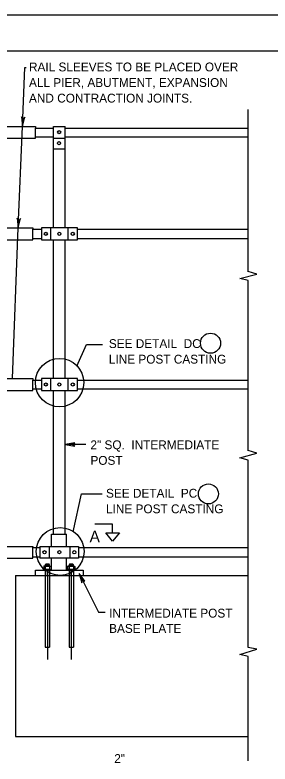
# Model space of a CAD drawing. Extents: x 528.17 to 531.13, y 154.46 to 156.3.
# Drawn here: x 530.008 to 530.304, y 155.43 to 156.297 of the extents above; entities that cross this region are included whole.
import ezdxf

# ---------------------------------------------------------------- set-up
doc = ezdxf.new("R2010")
doc.units = 0
for name, color, linetype in [('Level 1', 7, 'Continuous'), ('Level 2', 7, 'Continuous'), ('Level 41', 7, 'Continuous')]:
    doc.layers.add(name, color=color, linetype=linetype)

msp = doc.modelspace()

# ---------------------------------------------------------------- linework, layer by layer
at = {"layer": 'Level 1'}
for p, q in [((528.1729, 156.29724), (531.13123, 156.29724)), ((528.35958, 156.25558), (531.10958, 156.25558)), ((530.01969, 156.23655), (530.02133, 156.23655)), ((530.27854, 156), (530.27854, 156.18799)), ((530.05282, 156.05085), (530.05282, 156.16831)), ((530.0666, 156.05085), (530.0666, 156.16831)), ((530.08071, 156.05085), (530.03904, 156.05085)), ((530.03904, 156.05085), (530.03904, 156.03707)), ((530.04954, 156.05085), (530.04954, 156.03707)), ((530.06988, 156.03707), (530.06988, 156.05085)), ((530.08071, 156.03707), (530.08071, 156.05085)), ((530.03904, 156.03707), (530.08071, 156.03707)), ((530.05282, 155.94554), (530.05282, 156.03707)), ((530.0666, 155.94521), (530.0666, 156.03707)), ((530.2687, 155.99213), (530.28839, 155.99738)), ((530.28839, 155.99738), (530.27854, 156.00033)), ((530.27854, 155.98983), (530.2687, 155.99213)), ((530.27854, 155.79265), (530.27854, 155.98983)), ((530.05282, 155.87631), (530.05282, 155.94554)), ((530.0666, 155.87631), (530.0666, 155.94521)), ((530.08071, 155.87631), (530.03904, 155.87631)), ((530.03904, 155.87631), (530.03904, 155.86253)), ((530.04954, 155.87631), (530.04954, 155.86253)), ((530.06988, 155.86253), (530.06988, 155.87631)), ((530.08071, 155.86253), (530.08071, 155.87631)), ((530.03904, 155.86253), (530.08071, 155.86253)), ((530.05282, 155.69619), (530.05282, 155.86253)), ((530.0666, 155.69619), (530.0666, 155.86253)), ((530.2687, 155.78478), (530.28839, 155.79003)), ((530.28839, 155.79003), (530.27854, 155.79298)), ((530.27854, 155.78182), (530.2687, 155.78478)), ((530.27854, 155.56496), (530.27854, 155.78182)), ((530.05085, 155.69619), (530.06824, 155.69619)), ((530.05085, 155.68241), (530.05085, 155.69619)), ((530.06824, 155.68241), (530.06824, 155.69619)), ((530.03707, 155.68209), (530.03707, 155.66831)), ((530.03707, 155.68209), (530.08202, 155.68209)), ((530.0479, 155.68209), (530.0479, 155.66831)), ((530.07185, 155.68209), (530.07185, 155.66831)), ((530.08202, 155.68209), (530.08202, 155.66831)), ((530.08202, 155.66831), (530.03707, 155.66831)), ((530.05085, 155.65453), (530.05085, 155.66831)), ((530.06824, 155.65453), (530.06824, 155.66831)), ((530.04167, 155.65879), (530.04167, 155.65551)), ((530.04331, 155.65912), (530.04199, 155.65912)), ((530.04396, 155.66175), (530.04331, 155.66076)), ((530.04331, 155.66076), (530.04331, 155.65912)), ((530.04331, 155.6601), (530.04856, 155.6601)), ((530.04331, 155.65912), (530.04856, 155.65912)), ((530.04331, 155.65879), (530.04331, 155.65551)), ((530.0479, 155.66175), (530.04396, 155.66175)), ((530.0479, 155.66076), (530.04396, 155.66076)), ((530.0479, 155.65978), (530.04396, 155.65978)), ((530.04856, 155.66076), (530.0479, 155.66175)), ((530.04856, 155.65912), (530.04856, 155.66076)), ((530.04856, 155.65912), (530.04987, 155.65912)), ((530.04856, 155.65879), (530.04856, 155.65551)), ((530.0502, 155.65879), (530.0502, 155.65551)), ((530.06923, 155.65879), (530.06923, 155.65551)), ((530.07119, 155.65912), (530.06955, 155.65912)), ((530.07152, 155.66175), (530.07119, 155.66076)), ((530.07119, 155.66076), (530.07119, 155.65912)), ((530.07119, 155.6601), (530.07612, 155.6601)), ((530.07119, 155.65912), (530.07612, 155.65912)), ((530.07119, 155.65879), (530.07119, 155.65551)), ((530.07513, 155.66175), (530.07152, 155.66175)), ((530.07579, 155.66076), (530.07152, 155.66076)), ((530.07579, 155.65978), (530.07152, 155.65978)), ((530.07612, 155.66076), (530.07513, 155.66175)), ((530.07612, 155.65912), (530.07612, 155.66076)), ((530.07612, 155.65912), (530.07743, 155.65912)), ((530.07612, 155.65879), (530.07612, 155.65551)), ((530.07776, 155.65879), (530.07776, 155.65551)), ((530.00886, 155.64862), (530.27854, 155.64862)), ((530.03215, 155.64862), (530.03215, 155.65453)), ((530.03215, 155.65453), (530.08727, 155.65453)), ((530.04856, 155.65551), (530.04068, 155.65551)), ((530.04331, 155.65453), (530.04331, 155.56562)), ((530.04593, 155.64862), (530.04593, 155.65453)), ((530.04593, 155.65453), (530.04593, 155.55118)), ((530.04856, 155.65551), (530.0502, 155.65551)), ((530.04856, 155.65453), (530.04856, 155.56562)), ((530.05085, 155.65551), (530.0502, 155.65551)), ((530.05085, 155.65453), (530.05085, 155.65551)), ((530.07612, 155.65551), (530.06824, 155.65551)), ((530.07119, 155.65453), (530.07119, 155.56562)), ((530.07349, 155.65453), (530.07349, 155.64862)), ((530.07349, 155.64862), (530.07349, 155.65453)), ((530.07349, 155.65453), (530.07349, 155.55118)), ((530.07612, 155.65551), (530.07776, 155.65551)), ((530.07612, 155.65453), (530.07612, 155.56562)), ((530.07874, 155.65551), (530.07776, 155.65551)), ((530.07874, 155.65453), (530.07874, 155.65551)), ((530.08727, 155.65453), (530.08727, 155.64862)), ((530.2687, 155.55709), (530.28839, 155.56299)), ((530.28839, 155.56299), (530.27854, 155.56529)), ((530.27854, 155.55479), (530.2687, 155.55709)), ((530.27854, 155.43406), (530.27854, 155.55479))]:
    msp.add_line(p, q, dxfattribs=at)
for points in [[(530.01706, 156.16831), (530.01969, 156.17913), (530.01739, 156.17618), (530.01575, 156.17946)], [(530.01214, 156.05085), (530.01476, 156.06168), (530.01247, 156.05873), (530.01083, 156.06201)], [(530.0666, 155.8002), (530.07776, 155.79823), (530.07448, 155.8002), (530.07776, 155.80217)], [(530.12927, 155.69783), (530.12139, 155.68832), (530.11352, 155.69783)], [(530.08268, 155.65092), (530.08596, 155.64009), (530.08629, 155.6437), (530.08924, 155.64173)]]:
    msp.add_lwpolyline(points, close=True, dxfattribs=at)
msp.add_lwpolyline([(530.12139, 155.69783), (530.12139, 155.70768), (530.10072, 155.70768)], dxfattribs=at)
for centre in [(530.05951, 156.16165), (530.05932, 156.14881), (530.04411, 156.04397), (530.07533, 156.04397), (530.05971, 156.04395), (530.04411, 155.86951), (530.05971, 155.86949), (530.07533, 155.86951), (530.0426, 155.67537), (530.05981, 155.67543), (530.07703, 155.67537)]:
    msp.add_circle(centre, 0.00182, dxfattribs=at)
for centre, start, end in [((530.04202, 155.65868), 90, 180), ((530.04288, 155.65868), 0, 90), ((530.04375, 155.65868), 90, 180), ((530.04806, 155.65868), 0, 90), ((530.04892, 155.65868), 90, 180), ((530.04978, 155.65868), 0, 90), ((530.06963, 155.65868), 90, 180), ((530.07049, 155.65868), 0, 90), ((530.07135, 155.65868), 90, 180), ((530.07567, 155.65868), 0, 90), ((530.07653, 155.65868), 90, 180), ((530.07739, 155.65868), 0, 90)]:
    msp.add_arc(centre, 0.000431, start, end, dxfattribs=at)
at = {"layer": 'Level 2'}
for p, q in [((530.01706, 156.16831), (530.01969, 156.23655)), ((529.98392, 156.16831), (530.03215, 156.16831)), ((530.01214, 156.05085), (530.01706, 156.16831)), ((530.03215, 156.16831), (530.03215, 156.16634)), ((530.05282, 156.16831), (530.0666, 156.16831)), ((530.03215, 156.16634), (530.05282, 156.16634)), ((530.03215, 156.15453), (530.03215, 156.16634)), ((530.0666, 156.16634), (530.27854, 156.16634)), ((529.98392, 156.15453), (530.03215, 156.15453)), ((530.03215, 156.15617), (530.05282, 156.15617)), ((530.05282, 156.15453), (530.0666, 156.15453)), ((530.0666, 156.15617), (530.27854, 156.15617)), ((530.05282, 156.14239), (530.0666, 156.14239)), ((529.9872, 156.05085), (530.02887, 156.05085)), ((530.00558, 155.87631), (530.01214, 156.05085)), ((530.02887, 156.05085), (530.02887, 156.04921)), ((530.02887, 156.04921), (530.03904, 156.04921)), ((530.02887, 156.03707), (530.02887, 156.04921)), ((530.08071, 156.04921), (530.27854, 156.04921)), ((530.02887, 156.03871), (530.03904, 156.03871)), ((530.08071, 156.03871), (530.27854, 156.03871)), ((529.9872, 156.03707), (530.02887, 156.03707)), ((529.9872, 155.87631), (530.02887, 155.87631)), ((530.02887, 155.87631), (530.02887, 155.87467)), ((530.02887, 155.87467), (530.03904, 155.87467)), ((530.02887, 155.86253), (530.02887, 155.87467)), ((530.08071, 155.87467), (530.27854, 155.87467)), ((530.02887, 155.8645), (530.03904, 155.8645)), ((530.08071, 155.8645), (530.27854, 155.8645)), ((529.9872, 155.86253), (530.02887, 155.86253)), ((530.09055, 155.8002), (530.0666, 155.8002)), ((529.9872, 155.68209), (530.02887, 155.68209)), ((530.02887, 155.68209), (530.02887, 155.68077)), ((530.02887, 155.68077), (530.03707, 155.68077)), ((530.02887, 155.66831), (530.02887, 155.68077)), ((530.08202, 155.68077), (530.27854, 155.68077)), ((529.9872, 155.66831), (530.02887, 155.66831)), ((530.02887, 155.66995), (530.03707, 155.66995)), ((530.08202, 155.66995), (530.27854, 155.66995)), ((530.00886, 155.64862), (530.00886, 155.46227)), ((530.04331, 155.56562), (530.04856, 155.56562)), ((530.07119, 155.56562), (530.07612, 155.56562)), ((530.00886, 155.46227), (530.27854, 155.46227))]:
    msp.add_line(p, q, dxfattribs=at)
for points in [[(530.08005, 155.89075), (530.09121, 155.91601), (530.10991, 155.91601)], [(530.07579, 155.69882), (530.0853, 155.74311), (530.10925, 155.74311)], [(530.08268, 155.65092), (530.10531, 155.60597), (530.11286, 155.60597)]]:
    msp.add_lwpolyline(points, dxfattribs=at)
for centre, radius in [((530.23493, 155.91731), 0.0116), ((530.06002, 155.87174), 0.02806), ((530.23241, 155.74288), 0.0116), ((530.06075, 155.67624), 0.02767)]:
    msp.add_circle(centre, radius, dxfattribs=at)
at = {"layer": 'Level 41'}
msp.add_lwpolyline([(528.1729, 156.29724), (531.13123, 156.29724), (531.13123, 154.46391), (528.1729, 154.46391)], close=True, dxfattribs=at)

# ---------------------------------------------------------------- texts
at = {"layer": 'Level 1'}
msp.add_text('A', height=0.01333, dxfattribs=at).set_placement((530.09482, 155.68701))
at = {"layer": 'Level 2'}
for s, height, p in [('RAIL SLEEVES TO BE PLACED OVER', 0.0102283, (530.02461, 156.23196)), ('ALL PIER, ABUTMENT, EXPANSION', 0.0102283, (530.02461, 156.21391)), ('AND CONTRACTION JOINTS.', 0.0102283, (530.02461, 156.19587)), ('SEE DETAIL  DC', 0.0102283, (530.11713, 155.91175)), ('LINE POST CASTING', 0.0102283, (530.11713, 155.8937)), ('2" SQ.  INTERMEDIATE', 0.0102283, (530.0958, 155.79462)), ('POST', 0.010228, (530.0958, 155.77657)), ('SEE DETAIL  PC', 0.0102283, (530.11385, 155.73852)), ('LINE POST CASTING', 0.0102283, (530.11385, 155.72047)), ('INTERMEDIATE POST', 0.0102283, (530.11745, 155.59974)), ('BASE PLATE', 0.010228, (530.11745, 155.58202)), ('2"', 0.010228, (530.12336, 155.43143))]:
    msp.add_text(s, height=height, dxfattribs=at).set_placement(p)

doc.saveas('drawing.dxf')
